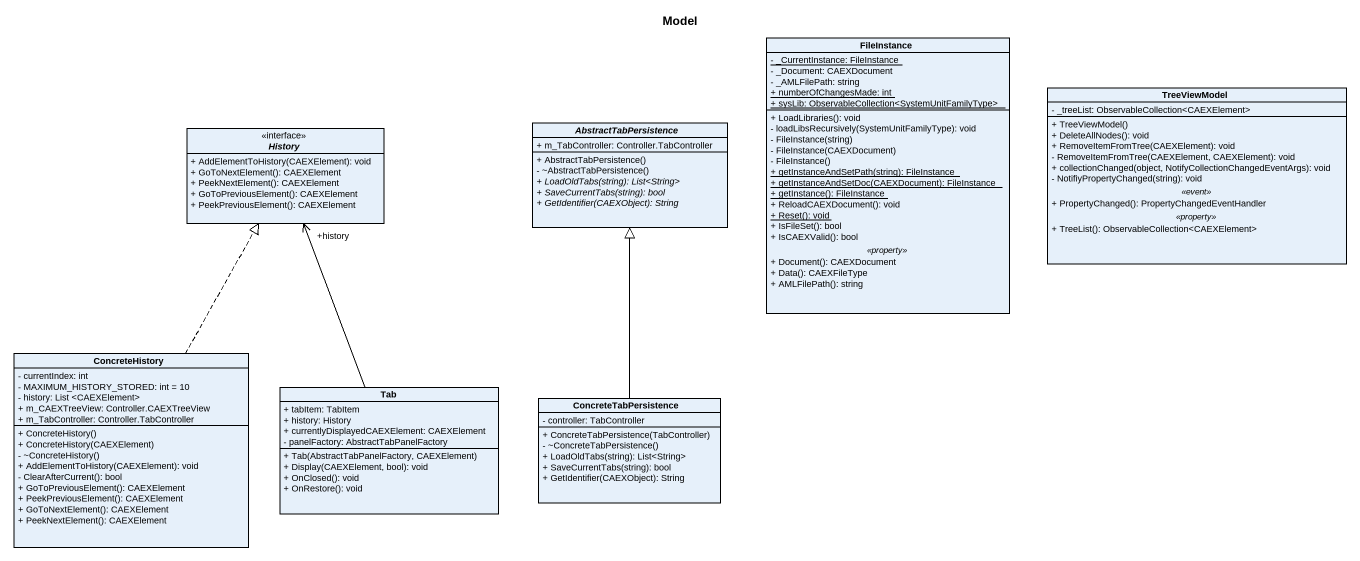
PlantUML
@startuml
title Model
hide circle
hide empty members
skinparam classAttributeIconSize 0
class FileInstance {
  {static} - _CurrentInstance: FileInstance
  - _Document: CAEXDocument
  - _AMLFilePath: string
  {static} + numberOfChangesMade: int
  {static} + sysLib: ObservableCollection<SystemUnitFamilyType>
  --
  + LoadLibraries(): void
  - loadLibsRecursively(SystemUnitFamilyType): void
  - FileInstance(string)
  - FileInstance(CAEXDocument)
  - FileInstance()
  {static} + getInstanceAndSetPath(string): FileInstance
  {static} + getInstanceAndSetDoc(CAEXDocument): FileInstance
  {static} + getInstance(): FileInstance
  + ReloadCAEXDocument(): void
  {static} + Reset(): void
  + IsFileSet(): bool
  + IsCAEXValid(): bool
  .. <<property>> ..
  + Document(): CAEXDocument
  + Data(): CAEXFileType
  + AMLFilePath(): string
}
class TreeViewModel {
  - _treeList: ObservableCollection<CAEXElement>
  --
  + TreeViewModel()
  + DeleteAllNodes(): void
  + RemoveItemFromTree(CAEXElement): void
  - RemoveItemFromTree(CAEXElement, CAEXElement): void
  + collectionChanged(object, NotifyCollectionChangedEventArgs): void
  - NotifiyPropertyChanged(string): void
  .. <<event>> ..
  + PropertyChanged(): PropertyChangedEventHandler
  .. <<property>> ..
  + TreeList(): ObservableCollection<CAEXElement>
}
interface History {
  + AddElementToHistory(CAEXElement): void
  + GoToNextElement(): CAEXElement
  + PeekNextElement(): CAEXElement
  + GoToPreviousElement(): CAEXElement
  + PeekPreviousElement(): CAEXElement
}
abstract class AbstractTabPersistence {
  + m_TabController: Controller.TabController
  + AbstractTabPersistence()
  - ~AbstractTabPersistence()
  {abstract} + LoadOldTabs(string): List<String>
  {abstract} + SaveCurrentTabs(string): bool
  {abstract} + GetIdentifier(CAEXObject): String
}
class ConcreteHistory {
  - currentIndex: int
  - MAXIMUM_HISTORY_STORED: int = 10
  - history: List <CAEXElement>
  + m_CAEXTreeView: Controller.CAEXTreeView
  + m_TabController: Controller.TabController
  + ConcreteHistory()
  + ConcreteHistory(CAEXElement)
  - ~ConcreteHistory()
  + AddElementToHistory(CAEXElement): void
  - ClearAfterCurrent(): bool
  + GoToPreviousElement(): CAEXElement
  + PeekPreviousElement(): CAEXElement
  + GoToNextElement(): CAEXElement
  + PeekNextElement(): CAEXElement
}
class Tab {
  + tabItem: TabItem
  + history: History
  + currentlyDisplayedCAEXElement: CAEXElement
  - panelFactory: AbstractTabPanelFactory
  + Tab(AbstractTabPanelFactory, CAEXElement)
  + Display(CAEXElement, bool): void
  + OnClosed(): void
  + OnRestore(): void
}
class ConcreteTabPersistence {
  - controller: TabController
  + ConcreteTabPersistence(TabController)
  - ~ConcreteTabPersistence()
  + LoadOldTabs(string): List<String>
  + SaveCurrentTabs(string): bool
  + GetIdentifier(CAEXObject): String
}
ConcreteHistory .up.|> History
Tab -up-> "+history" History
ConcreteTabPersistence -up-|> AbstractTabPersistence
@enduml
